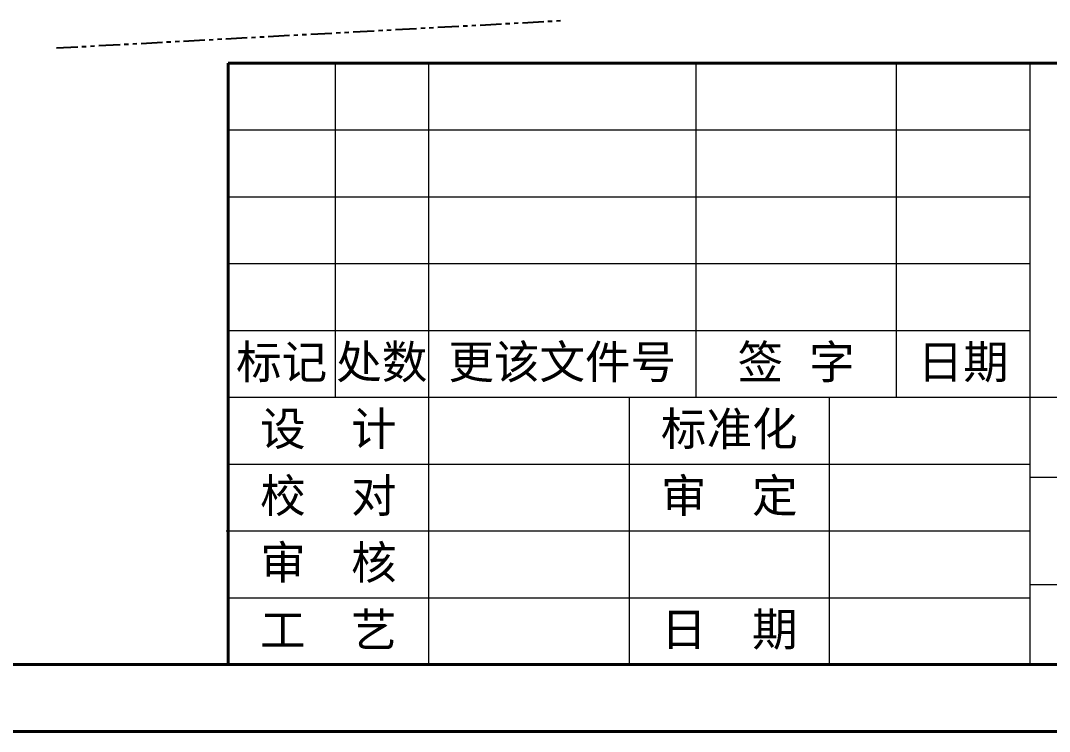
# Model space of a CAD drawing. Header units: millimetres. Extents: x 2320 to 4000, y 933 to 2121.
# Drawn here: x 3197.6 to 3505.5, y 933.5 to 1146.2 of the extents above; entities that cross this region are included whole.
import ezdxf

# ---------------------------------------------------------------- set-up
doc = ezdxf.new("R2010")
doc.units = ezdxf.units.MM
doc.linetypes.add('PHANTOM', pattern=[12.7, 6.35, -1.27, 1.27, -1.27, 1.27, -1.27])
for name, color, linetype, lineweight in [('文字', 7, 'Continuous', 13), ('粗实线', 7, 'Continuous', 40), ('细实线', 3, 'Continuous', 13)]:
    doc.layers.add(name, color=color, linetype=linetype, lineweight=lineweight)
doc.styles.get("Standard").update_dxf_attribs({"font": 'arial.ttf'})

msp = doc.modelspace()

# ---------------------------------------------------------------- linework, layer by layer
at = {"color": 7, "linetype": 'PHANTOM', "lineweight": 25}
msp.add_line((3208.321, 1137.982), (3359.561, 1146.169), dxfattribs=at)
at = {"layer": '粗实线'}
for p, q in [((3259.709, 1133.466), (3259.709, 953.466)), ((3979.709, 1133.466), (3259.709, 1133.466)), ((2419.709, 953.466), (3979.709, 953.466)), ((2319.709, 933.466), (3999.709, 933.466))]:
    msp.add_line(p, q, dxfattribs=at)
at = {"layer": '细实线'}
for p, q in [((3291.709, 1133.466), (3291.709, 1033.466)), ((3319.709, 1133.466), (3319.709, 1033.466)), ((3399.709, 1133.466), (3399.709, 1033.466)), ((3459.709, 1133.466), (3459.709, 1033.466)), ((3499.709, 1133.466), (3499.709, 953.466)), ((3259.709, 1113.466), (3499.709, 1113.466)), ((3499.709, 1113.466), (3499.709, 953.466)), ((3259.709, 1093.466), (3499.709, 1093.466)), ((3259.709, 1073.466), (3499.709, 1073.466)), ((3259.709, 1053.466), (3499.709, 1053.466)), ((3259.709, 1033.466), (3739.709, 1033.466)), ((3319.709, 1033.466), (3319.709, 953.466)), ((3379.709, 1033.466), (3379.709, 953.466)), ((3439.709, 953.466), (3439.709, 1033.466)), ((3259.709, 1013.466), (3499.709, 1013.466)), ((3739.709, 1009.466), (3499.709, 1009.466)), ((3259.155, 993.466), (3499.709, 993.466)), ((3499.709, 977.466), (3739.709, 977.466)), ((3259.709, 973.466), (3499.709, 973.466))]:
    msp.add_line(p, q, dxfattribs=at)

# ---------------------------------------------------------------- texts
at = {"layer": '文字', "char_height": 10, "width": 288, "attachment_point": 5}
for s, insert in [('{\\fSimSun|b0|i0|c134|p2;标记}', (3275.709, 1043.466)), ('{\\fSimSun|b0|i0|c134|p2;处数}', (3305.709, 1043.466)), ('{\\fSimSun|b0|i0|c134|p2;更该文件号}', (3359.709, 1043.466)), ('{\\fSimSun|b0|i0|c134|p54;签}  {\\fSimSun|b0|i0|c134|p54;字}', (3429.709, 1043.466)), ('{\\fSimSun|b0|i0|c134|p54;日期}', (3479.709, 1043.466)), ('{\\fSimSun|b0|i0|c134|p2;设  计}', (3289.709, 1023.466)), ('{\\fSimSun|b0|i0|c134|p2;标准化}', (3409.709, 1023.466)), ('{\\fSimSun|b0|i0|c134|p2;校  对}', (3289.709, 1003.466)), ('{\\fSimSun|b0|i0|c134|p2;审  定}', (3409.709, 1003.466)), ('{\\fSimSun|b0|i0|c134|p2;审  核}', (3289.709, 983.466)), ('{\\fSimSun|b0|i0|c134|p2;工  艺}', (3289.709, 963.466)), ('{\\fSimSun|b0|i0|c134|p2;日  期}', (3409.709, 963.466))]:
    msp.add_mtext(s, dxfattribs=dict(at, insert=insert))

doc.saveas('drawing.dxf')
